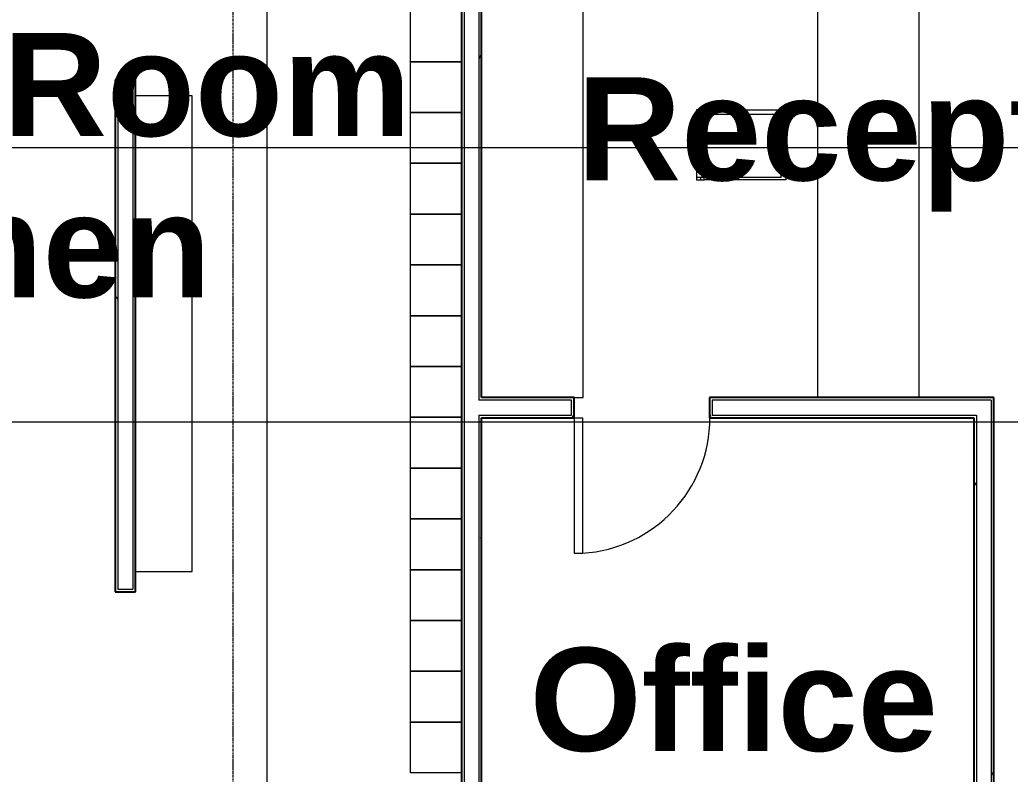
# Model space of a CAD drawing. Header units: inches. Extents: x 25557 to 33164, y -23509 to -20035.
# Drawn here: x 31565.3 to 31799.2, y -22691 to -22512.8 of the extents above; entities that cross this region are included whole.
import ezdxf

# ---------------------------------------------------------------- set-up
doc = ezdxf.new("R2010")
doc.units = ezdxf.units.IN
doc.header["$MEASUREMENT"] = 0
doc.linetypes.add('Grid Line 1_2_', pattern=[0.875, 0.5, -0.125, 0.125, -0.125])
for name, color, linetype, lineweight in [('A-DOOR', 31, 'Continuous', 9), ('A-WALL', 113, 'Continuous', 25), ('A-WALL-PATT', 111, 'Continuous', 25), ('G-ANNO-SYMB', 111, 'Continuous', 9), ('I-FURN', 30, 'Continuous', 9), ('I-WALL', 2, 'Continuous', 9), ('M-AREA-IDEN', 171, 'Continuous', 9), ('Q-CASE', 31, 'Continuous', 9), ('S-GRID', 1, 'Continuous', 9)]:
    doc.layers.add(name, color=color, linetype=linetype, lineweight=lineweight)
doc.styles.add('Arial_B', font='arialbd.ttf', dxfattribs={"height": 24.354149})
pattern_1 = [(0, (5932.319, 0), (61.44, 15.36), [2.534, -43.546, 2.534, -43.546, -245.76]), (0, (5932.319, 0), (61.44, 15.36), [-92.16, 2.534, -89.626, 2.534, -43.546, -107.52]), (0, (5932.319, 0), (61.44, 15.36), [-230.4, 2.534, -28.186, 2.534, -74.266]), (120, (5955.359, 7.68), (-44.02215, 45.528601), [2.534, -43.546, 2.534, -43.546, -245.76]), (120, (5955.359, 7.68), (-44.02215, 45.528601), [-92.16, 2.534, -89.626, 2.534, -43.546, -107.52]), (120, (5955.359, 7.68), (-44.02215, 45.528601), [-230.4, 2.534, -28.186, 2.534, -74.266]), (240, (5963.039, 38.4), (-17.41785, -60.888601), [2.534, -43.546, 2.534, -43.546, -245.76]), (240, (5963.039, 38.4), (-17.41785, -60.888601), [-92.16, 2.534, -89.626, 2.534, -43.546, -107.52]), (240, (5963.039, 38.4), (-17.41785, -60.888601), [-230.4, 2.534, -28.186, 2.534, -74.266])]

# ---------------------------------------------------------------- blocks, each defined once
blk = doc.blocks.new('Locker-Double Stacked - 12_ x 12_-3246-Overall Floor Plan')
at = {"layer": 'I-FURN', "color": 7}
for p, q in [((-6, -6), (-6, 6)), ((-6, 6), (6, 6)), ((6, 6), (6, -6)), ((6, -6), (-6, -6))]:
    blk.add_line(p, q, dxfattribs=at)
blk = doc.blocks.new('Furniture 5 - Furniture 1-2367-Overall Floor Plan')
at = {"layer": 'I-FURN', "color": 7}
for p, q in [((25653.99, -22499.47), (25640.61, -22499.47)), ((25653.99, -22611.86), (25653.99, -22499.47)), ((25640.61, -22611.86), (25653.99, -22611.86))]:
    blk.add_line(p, q, dxfattribs=at)
blk = doc.blocks.new('Locker Rooms and Restrooms_rvt-2-Overall Floor Plan')
at = {"layer": 'A-WALL-PATT', "lineweight": 9}
h = blk.add_hatch(dxfattribs=at)
h.set_pattern_fill('FP_19', style=0, pattern_type=2)
h.set_pattern_definition(pattern_1)
h.paths.add_polyline_path([(25656.14, -22647.93), (25659.64, -22647.93), (25659.64, -22647.3), (25656.14, -22647.3), (25656.14, -22527.55), (25659.64, -22527.55), (25659.64, -22526.93), (25655.52, -22526.93), (25655.52, -22647.93)], flags=0)
at = {"layer": 'A-WALL', "color": 7, "lineweight": 9}
for p, q in [((25659.64, -22527.55), (25656.14, -22527.55)), ((25656.14, -22527.55), (25656.14, -22647.3)), ((25659.64, -22527.55), (25659.64, -22647.3)), ((25656.14, -22647.3), (25659.64, -22647.3))]:
    blk.add_line(p, q, dxfattribs=at)
at = {"layer": 'I-WALL', "color": 250, "lineweight": 25}
for p, q in [((25656.14, -22526.93), (25655.52, -22526.93)), ((25655.52, -22526.93), (25655.52, -22647.93)), ((25659.64, -22526.93), (25656.14, -22526.93)), ((25660.27, -22526.93), (25659.64, -22526.93)), ((25660.27, -22647.93), (25660.27, -22526.93)), ((25655.52, -22647.93), (25656.14, -22647.93)), ((25656.14, -22647.93), (25659.64, -22647.93)), ((25659.64, -22647.93), (25660.27, -22647.93))]:
    blk.add_line(p, q, dxfattribs=at)
at = {"lineweight": 9, "rotation": 270}
for p in [(25731.27, -22516.68), (25731.27, -22528.68), (25731.27, -22540.68), (25731.27, -22552.68), (25731.27, -22564.68), (25731.27, -22576.68), (25731.27, -22588.68), (25731.27, -22600.68), (25731.27, -22612.68), (25731.27, -22624.68), (25731.27, -22636.68), (25731.27, -22648.68), (25731.27, -22660.68), (25731.27, -22672.68), (25731.27, -22684.68)]:
    blk.add_blockref('Locker-Double Stacked - 12_ x 12_-3246-Overall Floor Plan', p, dxfattribs=at)
at = {"lineweight": 9}
blk.add_blockref('Furniture 5 - Furniture 1-2367-Overall Floor Plan', (19.65, -31.25), dxfattribs=at)
blk = doc.blocks.new('Casework 1 - Casework 1-456223-Overall Floor Plan')
at = {"layer": 'Q-CASE'}
for p, q in [((25850.02, -22359.55), (25742.02, -22359.55)), ((25850.02, -22383.55), (25850.02, -22359.55)), ((25766.02, -22602.04), (25766.02, -22383.55)), ((25766.02, -22383.55), (25850.02, -22383.55)), ((25845.39, -22431.55), (25821.39, -22431.55)), ((25821.39, -22431.55), (25821.39, -22602.04)), ((25845.39, -22602.04), (25845.39, -22431.55)), ((25763.89, -22602.04), (25766.02, -22602.04))]:
    blk.add_line(p, q, dxfattribs=at)
blk = doc.blocks.new('Single-Flush - 32_ x 84_-489871-Overall Floor Plan')
at = {"layer": 'A-DOOR', "lineweight": 13}
for p, q in [((14, 2.37), (14, 34.38)), ((16, 34.38), (14, 34.38)), ((16, 2.37), (16, 34.38)), ((16, 2.37), (14, 2.37))]:
    blk.add_line(p, q, dxfattribs=at)
at = {"layer": 'A-DOOR'}
blk.add_arc((16, 2.37), 32.07, 93.5759, 180, dxfattribs=at)
blk = doc.blocks.new('Bar_Stool_6722_1_ - Bar_Stool_6722_1_-477960-Overall Floor Plan')
at = {"layer": 'I-FURN'}
for p, q in [((0, 19.21), (0, 21.13)), ((1, 21.13), (0, 21.13)), ((1, 21.13), (1, 20.14)), ((15.5, 20.14), (15.5, 21.13)), ((16.5, 21.13), (15.5, 21.13)), ((16.5, 21.13), (16.5, 19.21)), ((0, 17.72), (0, 19.21)), ((1, 20.14), (15.5, 20.14)), ((1, 20.14), (1, 19.99)), ((16, 20), (1, 20)), ((1, 19.89), (1, 19.99)), ((1, 17.63), (1, 19.89)), ((15.5, 19.98), (15.5, 20.14)), ((16, 19.99), (16, 19.89)), ((16, 19.89), (16, 17.63)), ((16.5, 19.21), (16.5, 17.72)), ((0, 1.78), (0, 17.72)), ((1, 2.03), (1, 17.63)), ((16, 17.63), (16, 2.03)), ((16.5, 17.72), (16.5, 1.78)), ((1, 1.78), (0, 1.78)), ((0, 1.78), (0, 0.98)), ((1, 0.98), (0, 0.98)), ((0, 0.98), (0, 0)), ((0, 0), (1, 0)), ((1, 1.91), (1, 2.03)), ((16, 2.03), (1, 2.03)), ((1, 1.24), (1, 1.91)), ((16, 1.91), (1, 1.91)), ((1, 0), (1, 1.24)), ((1, 1.24), (16, 1.24)), ((16, 2.03), (16, 1.91)), ((16, 1.91), (16, 1.24)), ((16.5, 1.78), (16, 1.78)), ((16, 1.24), (16, 0)), ((16.5, 0.98), (16, 0.98)), ((16, 0), (16.5, 0)), ((16.5, 0.98), (16.5, 1.78)), ((16.5, 0), (16.5, 0.98)), ((1, 0), (16, 0))]:
    blk.add_line(p, q, dxfattribs=at)

msp = doc.modelspace()

# ---------------------------------------------------------------- hatches: boundary and pattern name
at = {"layer": 'A-WALL-PATT', "lineweight": 9}
h = msp.add_hatch(dxfattribs=at)
h.set_pattern_fill('FP_19', color=256, style=0, pattern_type=2)
h.set_pattern_definition(pattern_1)
h.paths.add_polyline_path([(31669.58, -22787.3), (31670.21, -22787.3), (31670.21, -22369.55), (31669.58, -22369.55), (31669.58, -22786.55)], flags=0)
h = msp.add_hatch(dxfattribs=at)
h.set_pattern_fill('FP_19', color=256, style=0, pattern_type=2)
h.set_pattern_definition(pattern_1)
h.paths.add_polyline_path([(31674.33, -22787.3), (31674.33, -22606.16), (31673.71, -22606.16), (31673.71, -22787.3), (31674.23, -22787.3)], flags=0)
h.paths.add_polyline_path([(31673.71, -22602.66), (31674.33, -22602.66), (31674.33, -22369.55), (31670.21, -22369.55), (31670.21, -22370.18), (31673.71, -22370.18), (31673.71, -22569.08)], flags=0)
h = msp.add_hatch(dxfattribs=at)
h.set_pattern_fill('FP_19', color=256, style=0, pattern_type=2)
h.set_pattern_definition(pattern_1)
h.paths.add_polyline_path([(31794.71, -22786.68), (31795.33, -22786.68), (31795.33, -22602.66), (31794.71, -22602.66), (31794.71, -22786.05)], flags=0)
h = msp.add_hatch(dxfattribs=at)
h.set_pattern_fill('FP_19', color=256, style=0, pattern_type=2)
h.set_pattern_definition(pattern_1)
h.paths.add_polyline_path([(31791.21, -22606.79), (31791.21, -22606.16), (31728.83, -22606.16), (31728.83, -22604.41), (31728.21, -22604.41), (31728.21, -22606.79), (31790.58, -22606.79)], flags=0)
h.paths.add_polyline_path([(31696.21, -22606.79), (31696.21, -22604.41), (31695.58, -22604.41), (31695.58, -22606.16), (31674.33, -22606.16), (31674.33, -22606.79)], flags=0)
h = msp.add_hatch(dxfattribs=at)
h.set_pattern_fill('FP_19', color=256, style=0, pattern_type=2)
h.set_pattern_definition(pattern_1)
h.paths.add_polyline_path([(31794.71, -22786.68), (31794.71, -22786.05), (31791.21, -22786.05), (31791.21, -22606.79), (31790.58, -22606.79), (31790.58, -22786.68), (31791.21, -22786.68)], flags=0)

# ---------------------------------------------------------------- linework, layer by layer
at = {"layer": 'A-WALL', "lineweight": 9}
for p, q in [((31670.21, -22370.18), (31670.21, -22787.3)), ((31673.71, -22370.18), (31673.71, -22602.66)), ((31695.58, -22602.66), (31673.71, -22602.66)), ((31695.58, -22606.16), (31695.58, -22602.66)), ((31728.83, -22602.66), (31728.83, -22606.16)), ((31794.71, -22602.66), (31728.83, -22602.66)), ((31794.71, -22602.66), (31794.71, -22786.05)), ((31673.71, -22606.16), (31695.58, -22606.16)), ((31673.71, -22606.16), (31673.71, -22787.3)), ((31728.83, -22606.16), (31791.21, -22606.16)), ((31791.21, -22606.16), (31791.21, -22786.05))]:
    msp.add_line(p, q, dxfattribs=at)
at = {"layer": 'G-ANNO-SYMB'}
msp.add_line((32243.89, -22607.84), (27927.66, -22607.84), dxfattribs=at)
at = {"layer": 'I-WALL', "lineweight": 25}
for p, q in [((31669.58, -22369.55), (31669.58, -22786.55)), ((31674.33, -22602.04), (31674.33, -22369.55)), ((31696.21, -22602.04), (31674.33, -22602.04)), ((31696.21, -22606.79), (31696.21, -22602.04)), ((31795.33, -22602.04), (31728.21, -22602.04)), ((31728.21, -22602.04), (31728.21, -22606.79)), ((31795.33, -22786.68), (31795.33, -22602.04)), ((31674.33, -22606.79), (31696.21, -22606.79)), ((31674.33, -22786.55), (31674.33, -22606.79)), ((31728.21, -22606.79), (31790.58, -22606.79)), ((31790.58, -22606.79), (31790.58, -22786.68))]:
    msp.add_line(p, q, dxfattribs=at)
at = {"layer": 'S-GRID', "linetype": 'Grid Line 1_2_'}
for p, q in [((31623.71, -23095.8), (31623.71, -20550.05)), ((31615.71, -23317.24), (31615.71, -20902.43)), ((31623.71, -23413.24), (31623.71, -20902.43)), ((32359.66, -22543.05), (27403.68, -22543.05)), ((32651.38, -22543.05), (27722.53, -22543.05))]:
    msp.add_line(p, q, dxfattribs=at)

# ---------------------------------------------------------------- block references
at = {"lineweight": 5}
msp.add_blockref('Locker Rooms and Restrooms_rvt-2-Overall Floor Plan', (5932.32, 0), dxfattribs=at)
at = {"layer": 'A-DOOR', "rotation": 180}
msp.add_blockref('Single-Flush - 32_ x 84_-489871-Overall Floor Plan', (31712.21, -22604.41), dxfattribs=at)
at = {"layer": 'I-FURN', "rotation": 270.0000000000007}
msp.add_blockref('Bar_Stool_6722_1_ - Bar_Stool_6722_1_-477960-Overall Floor Plan', (31725.11, -22534.05), dxfattribs=at)
at = {"layer": 'Q-CASE'}
msp.add_blockref('Casework 1 - Casework 1-456223-Overall Floor Plan', (5932.32, 0), dxfattribs=at)

# ---------------------------------------------------------------- texts
at = {"layer": 'M-AREA-IDEN', "attachment_point": 2, "line_spacing_factor": 0.938532, "style": 'Arial_B'}
for s, insert, char_height, width in [('Locker Room\\PWomen', (31549, -22515.91), 24.3541, 252.288), ('Reception', (31779.14, -22526.37), 24.354, 190.944), ('Office', (31733.89, -22661.14), 24.354, 112.032)]:
    msp.add_mtext(s, dxfattribs=dict(at, insert=insert, char_height=char_height, width=width))

doc.saveas('drawing.dxf')
